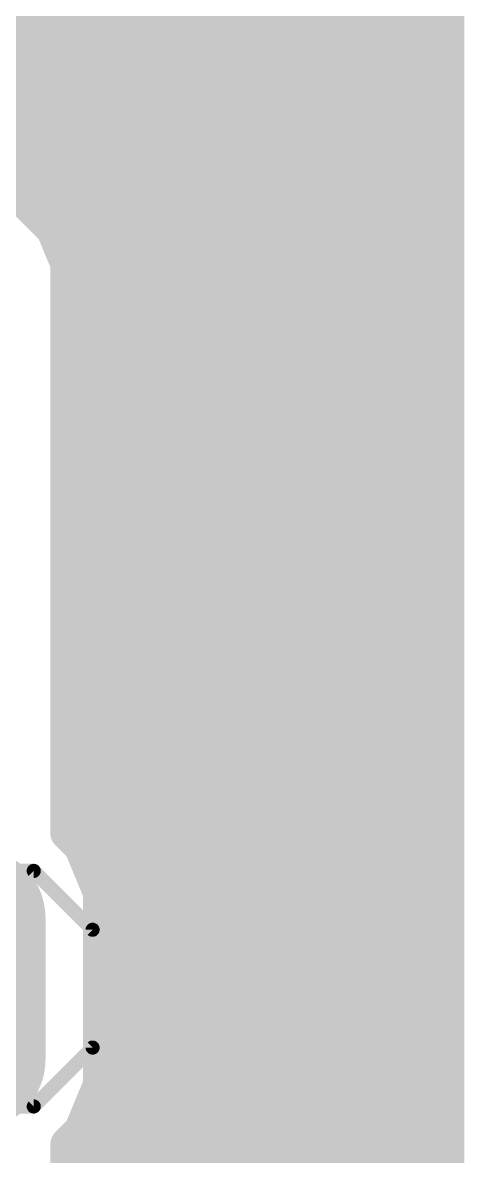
# Model space of a CAD drawing. Extents: x -0.2 to 52.3, y -1.5 to 54.9.
# Drawn here: x 47.51 to 52.27, y 14.7 to 26.92 of the extents above; entities that cross this region are included whole.
import ezdxf

# ---------------------------------------------------------------- set-up
doc = ezdxf.new("R2010")
doc.units = 0
for name, color, linetype in [('16', 175, 'CONTINUOUS'), ('17', 82, 'CONTINUOUS'), ('21', 253, 'CONTINUOUS')]:
    doc.layers.add(name, color=color, linetype=linetype)

# ---------------------------------------------------------------- blocks, each defined once
blk = doc.blocks.new('LONGP100')
at = {"const_width": 1}
blk.add_lwpolyline([(-0.5, 0), (0.5, 0)], dxfattribs=at)
at = {"const_width": 0.5}
for points in [[(-0.5, 0.25, 1), (-0.5, -0.25)], [(0.5, -0.25, 1), (0.5, 0.25)]]:
    blk.add_lwpolyline(points, format="xyb", dxfattribs=at)

msp = doc.modelspace()

# ---------------------------------------------------------------- linework, layer by layer
at = {"layer": '16', "const_width": 0.4064}
for points in [[(52.07, 54.61), (52.07, 0)], [(37.9696, 26.8224), (52.07, 26.8224)], [(37.9696, 26.416), (52.07, 26.416)], [(46.5472, 26.0096), (52.07, 26.0096)], [(47.8513, 24.7055), (46.5813, 25.9755)], [(46.9536, 25.6032), (52.07, 25.6032)], [(47.36, 25.1968), (52.07, 25.1968)], [(47.7664, 24.7904), (52.07, 24.7904)], [(48.006, 24.3321), (47.8513, 24.7055)], [(47.9845, 24.384), (52.07, 24.384)], [(48.006, 18.1957), (48.006, 24.3321)], [(48.006, 23.9776), (52.07, 23.9776)], [(48.006, 23.5712), (52.07, 23.5712)], [(48.006, 23.1648), (52.07, 23.1648)], [(48.006, 22.7584), (52.07, 22.7584)], [(48.006, 22.352), (52.07, 22.352)], [(48.006, 21.9456), (52.07, 21.9456)], [(48.006, 21.5392), (52.07, 21.5392)], [(48.006, 21.1328), (52.07, 21.1328)], [(48.006, 20.7264), (52.07, 20.7264)], [(48.006, 20.32), (52.07, 20.32)], [(48.006, 19.9136), (52.07, 19.9136)], [(48.006, 19.5072), (52.07, 19.5072)], [(48.006, 19.1008), (52.07, 19.1008)], [(48.006, 18.6944), (52.07, 18.6944)], [(48.006, 18.288), (52.07, 18.288)], [(48.1528, 18.0489), (48.006, 18.1957)], [(48.3616, 17.5448), (48.1528, 18.0489)], [(48.2221, 17.8816), (52.07, 17.8816)], [(48.3616, 15.4752), (48.3616, 17.5448)], [(48.3616, 17.4752), (52.07, 17.4752)], [(48.3616, 17.0688), (52.07, 17.0688)], [(48.3616, 16.6624), (52.07, 16.6624)], [(48.3616, 16.256), (52.07, 16.256)], [(48.3616, 15.8496), (52.07, 15.8496)], [(48.1528, 14.971), (48.3616, 15.4752)], [(48.3484, 15.4432), (52.07, 15.4432)], [(48.006, 14.8243), (48.1528, 14.971)], [(48.18, 15.0368), (52.07, 15.0368)], [(48.006, 13.1157), (48.006, 14.8243)], [(48.006, 14.6304), (52.07, 14.6304)]]:
    msp.add_lwpolyline(points, dxfattribs=at)
at = {"layer": '16', "const_width": 0.2032}
for points in [[(52.07, 26.7208, 1), (52.07, 26.924)], [(52.07, 26.3144, 1), (52.07, 26.5176)], [(52.07, 25.908, 1), (52.07, 26.1112)], [(52.07, 25.5016, 1), (52.07, 25.7048)], [(52.07, 25.0952, 1), (52.07, 25.2984)], [(47.7664, 24.892, 1), (47.7664, 24.6888)], [(52.07, 24.6888, 1), (52.07, 24.892)], [(47.9452, 24.7444, 1), (47.7575, 24.6666)], [(47.7795, 24.6337, 1), (47.9232, 24.7774)], [(47.9845, 24.4856, 1), (47.9845, 24.2824)], [(52.07, 24.2824, 1), (52.07, 24.4856)], [(48.1076, 24.3321, 1), (47.9044, 24.3321)], [(47.9121, 24.2932, 1), (48.0999, 24.371)], [(48.006, 24.0792, 1), (48.006, 23.876)], [(52.07, 23.876, 1), (52.07, 24.0792)], [(48.006, 23.6728, 1), (48.006, 23.4696)], [(52.07, 23.4696, 1), (52.07, 23.6728)], [(48.006, 23.2664, 1), (48.006, 23.0632)], [(52.07, 23.0632, 1), (52.07, 23.2664)], [(48.006, 22.86, 1), (48.006, 22.6568)], [(52.07, 22.6568, 1), (52.07, 22.86)], [(48.006, 22.4536, 1), (48.006, 22.2504)], [(52.07, 22.2504, 1), (52.07, 22.4536)], [(48.006, 22.0472, 1), (48.006, 21.844)], [(52.07, 21.844, 1), (52.07, 22.0472)], [(48.006, 21.6408, 1), (48.006, 21.4376)], [(52.07, 21.4376, 1), (52.07, 21.6408)], [(48.006, 21.2344, 1), (48.006, 21.0312)], [(52.07, 21.0312, 1), (52.07, 21.2344)], [(48.006, 20.828, 1), (48.006, 20.6248)], [(52.07, 20.6248, 1), (52.07, 20.828)], [(48.006, 20.4216, 1), (48.006, 20.2184)], [(52.07, 20.2184, 1), (52.07, 20.4216)], [(48.006, 20.0152, 1), (48.006, 19.812)], [(52.07, 19.812, 1), (52.07, 20.0152)], [(48.006, 19.6088, 1), (48.006, 19.4056)], [(52.07, 19.4056, 1), (52.07, 19.6088)], [(48.006, 19.2024, 1), (48.006, 18.9992)], [(52.07, 18.9992, 1), (52.07, 19.2024)], [(48.006, 18.796, 1), (48.006, 18.5928)], [(52.07, 18.5928, 1), (52.07, 18.796)], [(48.006, 18.3896, 1), (48.006, 18.1864)], [(52.07, 18.1864, 1), (52.07, 18.3896)], [(48.0778, 18.2676, 1), (47.9342, 18.1239)], [(47.9044, 18.1957, 1), (48.1076, 18.1957)], [(48.2467, 18.0878, 1), (48.0589, 18.0101)], [(48.0809, 17.9771, 1), (48.2246, 18.1208)], [(48.2221, 17.9832, 1), (48.2221, 17.78)], [(52.07, 17.78, 1), (52.07, 17.9832)], [(48.4632, 17.5448, 1), (48.26, 17.5448)], [(48.3616, 17.5768, 1), (48.3616, 17.3736)], [(48.2677, 17.5059, 1), (48.4555, 17.5837)], [(52.07, 17.3736, 1), (52.07, 17.5768)], [(48.3616, 17.1704, 1), (48.3616, 16.9672)], [(52.07, 16.9672, 1), (52.07, 17.1704)], [(48.3616, 16.764, 1), (48.3616, 16.5608)], [(52.07, 16.5608, 1), (52.07, 16.764)], [(48.3616, 16.3576, 1), (48.3616, 16.1544)], [(52.07, 16.1544, 1), (52.07, 16.3576)], [(48.3616, 15.9512, 1), (48.3616, 15.748)], [(52.07, 15.748, 1), (52.07, 15.9512)], [(48.3484, 15.5448, 1), (48.3484, 15.3416)], [(48.4555, 15.4363, 1), (48.2677, 15.514)], [(52.07, 15.3416, 1), (52.07, 15.5448)], [(48.26, 15.4752, 1), (48.4632, 15.4752)], [(48.18, 15.1384, 1), (48.18, 14.9352)], [(48.2246, 14.8992, 1), (48.0809, 15.0429)], [(52.07, 14.9352, 1), (52.07, 15.1384)], [(48.0589, 15.0099, 1), (48.2467, 14.9322)], [(48.1076, 14.8243, 1), (47.9044, 14.8243)], [(47.9342, 14.8961, 1), (48.0778, 14.7524)], [(48.006, 14.732, 1), (48.006, 14.5288)], [(52.07, 14.5288, 1), (52.07, 14.732)]]:
    msp.add_lwpolyline(points, format="xyb", dxfattribs=at)
at = {"layer": '21', "const_width": 0.1524}
for points in [[(46.355, 17.78), (47.625, 17.78)], [(48.26, 17.145), (47.625, 17.78)], [(48.26, 15.875), (48.26, 17.145)], [(47.625, 15.24), (48.26, 15.875)], [(47.625, 15.24), (46.355, 15.24)]]:
    msp.add_lwpolyline(points, dxfattribs=at)
at = {"layer": '21', "const_width": 0.0762}
for points in [[(47.6519, 17.8069, 1), (47.5981, 17.7531)], [(47.625, 17.7419, 1), (47.625, 17.8181)], [(48.2981, 17.145, 1), (48.2219, 17.145)], [(48.2331, 17.1181, 1), (48.2869, 17.1719)], [(48.2219, 15.875, 1), (48.2981, 15.875)], [(48.2869, 15.8481, 1), (48.2331, 15.9019)], [(47.5981, 15.2669, 1), (47.6519, 15.2131)], [(47.625, 15.2019, 1), (47.625, 15.2781)]]:
    msp.add_lwpolyline(points, format="xyb", dxfattribs=at)

# ---------------------------------------------------------------- block references
at = {"layer": '17', "xscale": 1.524, "yscale": 1.524, "rotation": 270}
msp.add_blockref('LONGP100', (46.99, 16.51), dxfattribs=at)
msp.add_blockref('LONGP100', (46.99, 16.51), dxfattribs=at)

doc.saveas('drawing.dxf')
